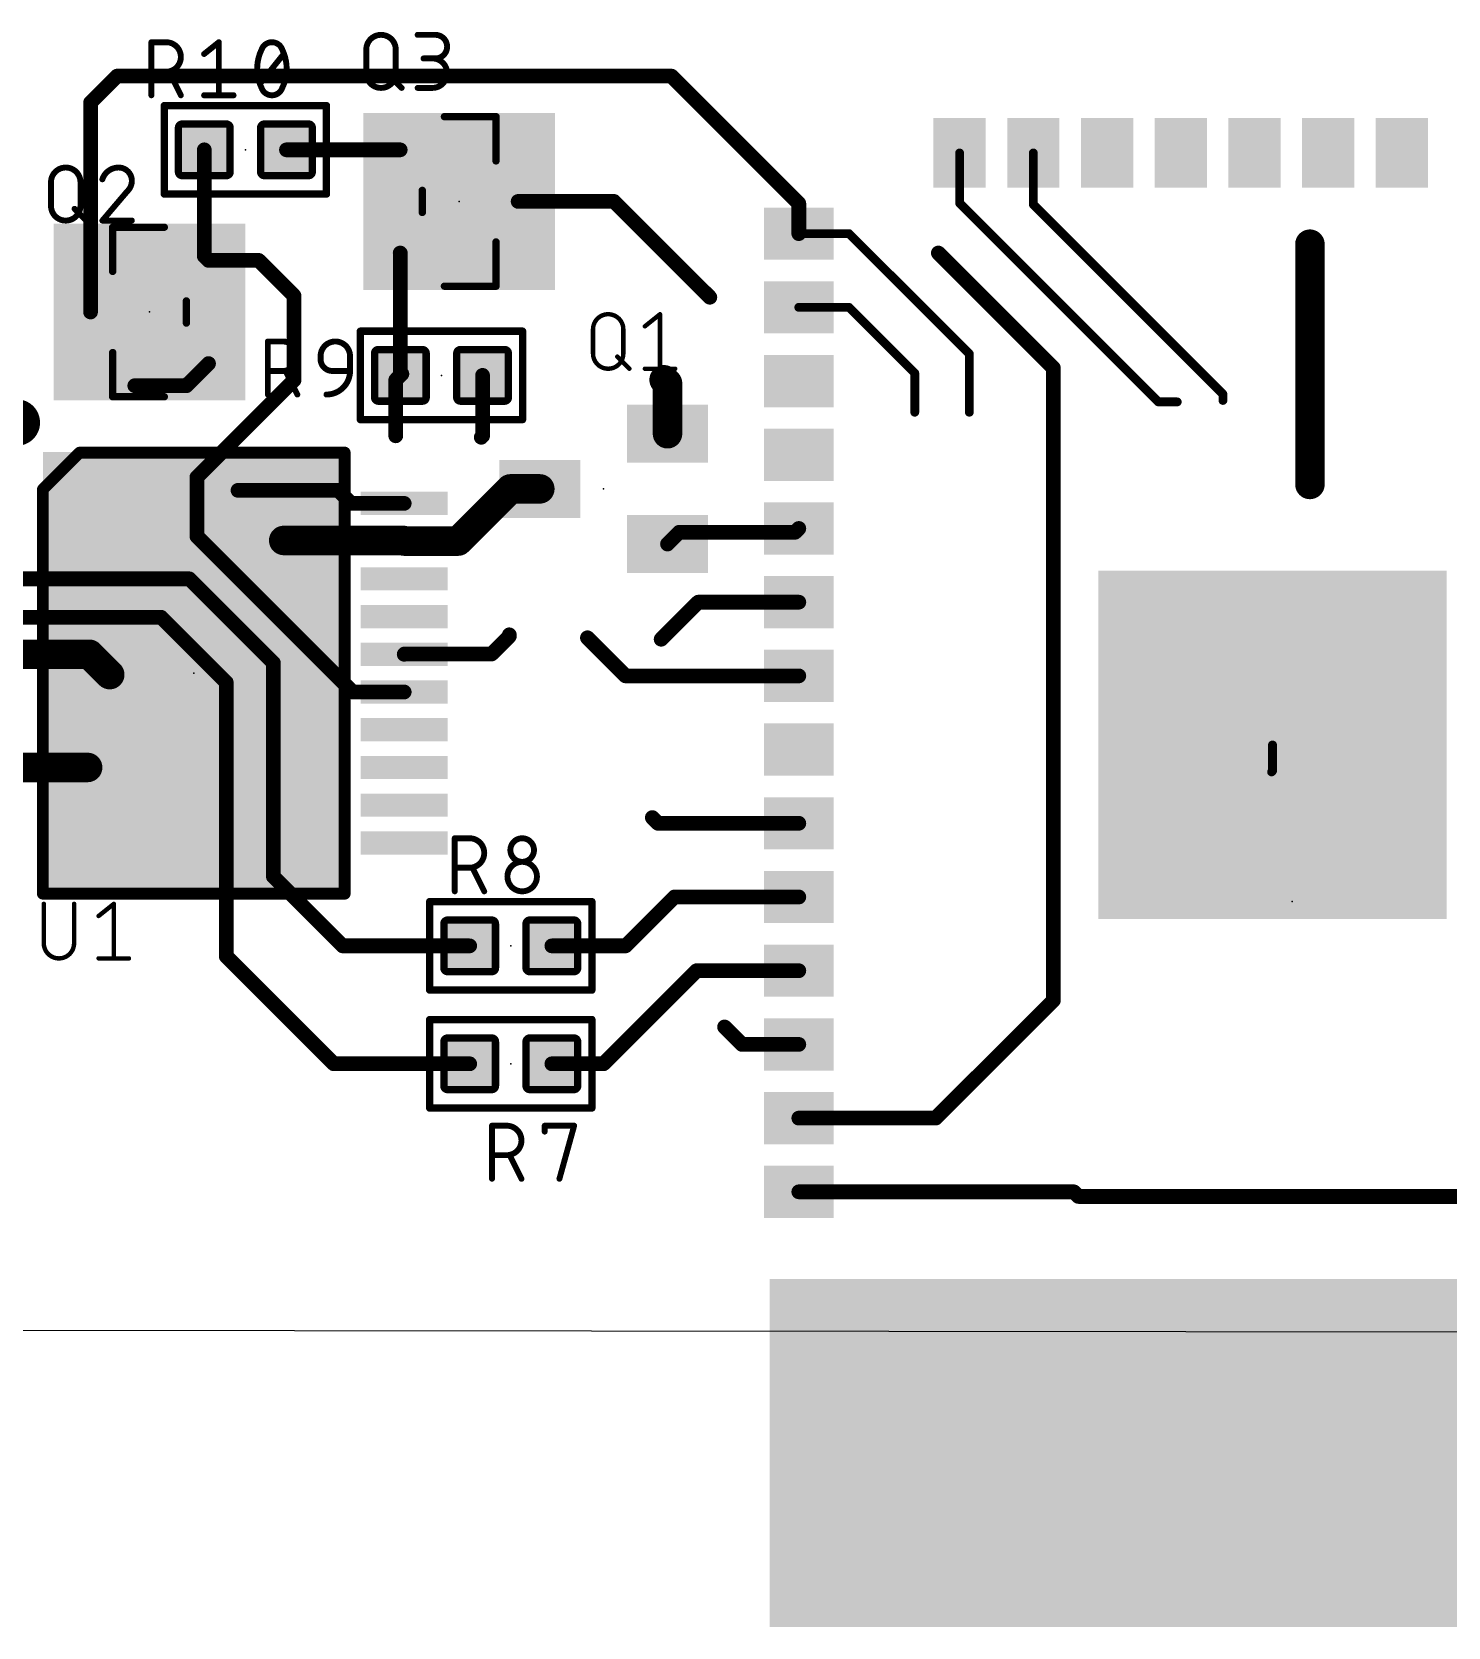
# Model space of a CAD drawing. Extents: x -12 to 108, y -5 to 75.
# Drawn here: x 14.74 to 39.13, y -5.13 to 22.35 of the extents above; entities that cross this region are included whole.
import ezdxf

# ---------------------------------------------------------------- set-up
doc = ezdxf.new("R2010")
doc.units = 0
doc.header["$MEASUREMENT"] = 0
doc.layers.get('0').update_dxf_attribs({"linetype": 'CONTINUOUS'})
for name, color, linetype in [('1', 12, 'CONTINUOUS'), ('20', 31, 'CONTINUOUS'), ('21', 41, 'CONTINUOUS'), ('23', 53, 'CONTINUOUS'), ('25', 253, 'CONTINUOUS'), ('39', 12, 'CONTINUOUS')]:
    doc.layers.add(name, color=color, linetype=linetype)

# ---------------------------------------------------------------- blocks, each defined once
blk = doc.blocks.new('RECT')
blk.add_solid([(-0.5, -0.5), (0.5, -0.5), (-0.5, 0.5), (0.5, 0.5)])
blk = doc.blocks.new('RECT162560X162560R25')
at = {"const_width": 0.127}
blk.add_lwpolyline([(0.4445, -0.381), (0.4445, 0.381, 0.4142), (0.381, 0.4445), (-0.381, 0.4445, 0.4142), (-0.4445, 0.381), (-0.4445, -0.381, 0.4142), (-0.381, -0.4445), (0.381, -0.4445, 0.4142)], format="xyb", close=True, dxfattribs=at)
blk.add_solid([(-0.4064, -0.4064), (0.4064, -0.4064), (-0.4064, 0.4064), (0.4064, 0.4064)])

msp = doc.modelspace()

# ---------------------------------------------------------------- linework, layer by layer
at = {"layer": '1'}
for points, const_width in [([(15.748, 21.1328), (16.2052, 21.59)], 0.254), ([(16.2052, 21.59), (25.7556, 21.59)], 0.254), ([(25.7556, 21.59), (27.949, 19.3966)], 0.254), ([(15.748, 17.526), (15.748, 21.1328)], 0.254), ([(17.7071, 20.32), (17.7071, 18.4879)], 0.254), ([(19.1229, 20.32), (21.082, 20.32)], 0.254), ([(30.719, 20.266), (30.719, 19.4007)], 0.1524), ([(31.989, 20.266), (31.989, 19.377)], 0.1524), ([(23.114, 19.431), (24.765, 19.431)], 0.254), ([(24.765, 19.431), (26.416, 17.78)], 0.254), ([(27.949, 19.3966), (27.949, 18.876)], 0.254), ([(34.1431, 15.9766), (30.719, 19.4007)], 0.1524), ([(35.2552, 16.1108), (31.989, 19.377)], 0.1524), ([(27.949, 18.876), (28.8143, 18.876)], 0.1524), ([(30.8864, 16.8039), (28.8143, 18.876)], 0.1524), ([(36.7538, 18.6944), (36.7538, 14.5542)], 0.508), ([(17.7071, 18.4879), (17.78, 18.415)], 0.254), ([(18.6436, 18.415), (17.78, 18.415)], 0.254), ([(19.2532, 17.8054), (18.6436, 18.415)], 0.254), ([(21.0853, 18.5387), (21.082, 18.542)], 0.254), ([(21.0853, 16.4338), (21.0853, 18.5387)], 0.254), ([(30.353, 18.542), (32.3342, 16.5608)], 0.254), ([(19.2532, 16.3522), (19.2532, 17.8054)], 0.254), ([(27.949, 17.606), (28.8143, 17.606)], 0.1524), ([(29.9466, 16.4737), (28.8143, 17.606)], 0.1524), ([(30.8864, 16.8039), (30.8864, 15.7988)], 0.1524), ([(17.78, 16.637), (17.399, 16.256)], 0.254), ([(21.0058, 16.3543), (21.0853, 16.4338)], 0.254), ([(21.1107, 16.4592), (21.0853, 16.4338)], 0.254), ([(22.5011, 15.3891), (22.5011, 16.4338)], 0.254), ([(25.6286, 16.3576), (25.6872, 16.299)], 0.508), ([(25.6872, 16.299), (25.6872, 15.428)], 0.508), ([(29.9466, 15.7988), (29.9466, 16.4737)], 0.1524), ([(32.3342, 16.5608), (32.3342, 5.6642)], 0.254), ([(17.399, 16.256), (16.51, 16.256)], 0.254), ([(17.5796, 14.6786), (19.2532, 16.3522)], 0.254), ([(21.0058, 15.3924), (21.0058, 16.3543)], 0.254), ([(34.4678, 15.9766), (34.1431, 15.9766)], 0.1524), ([(35.2552, 16.002), (35.2552, 16.1108)], 0.1524), ([(22.479, 15.367), (22.5011, 15.3891)], 0.254), ([(17.5796, 14.6786), (17.5796, 13.6619)], 0.254), ([(20.0152, 14.4526), (18.288, 14.4526)], 0.254), ([(20.2398, 14.228), (20.0152, 14.4526)], 0.254), ([(22.9792, 14.478), (22.0792, 13.578)], 0.508), ([(22.9792, 14.478), (23.4872, 14.478)], 0.508), ([(21.151, 14.228), (20.2398, 14.228)], 0.254), ([(17.5796, 13.6619), (20.2635, 10.978)], 0.254), ([(19.0754, 13.589), (21.14, 13.589)], 0.508), ([(21.14, 13.589), (21.151, 13.578)], 0.508), ([(21.151, 13.578), (22.0792, 13.578)], 0.508), ([(25.8904, 13.7312), (25.6872, 13.528)], 0.254), ([(27.8842, 13.7312), (25.8904, 13.7312)], 0.254), ([(27.949, 13.796), (27.8842, 13.7312)], 0.254), ([(13.901, 12.928), (17.4504, 12.928)], 0.254), ([(17.4504, 12.928), (18.8976, 11.4808)], 0.254), ([(26.2166, 12.526), (25.5778, 11.8872)], 0.254), ([(27.949, 12.526), (26.2166, 12.526)], 0.254), ([(13.9136, 12.2654), (16.9645, 12.2654)], 0.254), ([(16.9645, 12.2654), (18.0848, 11.1452)], 0.254), ([(13.901, 11.628), (15.7278, 11.628)], 0.508), ([(15.7278, 11.628), (16.0782, 11.2776)], 0.508), ([(22.6568, 11.6332), (22.9616, 11.938)], 0.254), ([(22.9616, 11.938), (22.9616, 11.9634)], 0.254), ([(24.9644, 11.256), (24.3078, 11.9126)], 0.254), ([(18.8976, 11.4808), (18.8976, 7.7978)], 0.254), ([(21.151, 11.628), (21.1562, 11.6332)], 0.254), ([(21.1562, 11.6332), (22.6568, 11.6332)], 0.254), ([(18.0848, 11.1452), (18.0848, 6.4262)], 0.254), ([(27.949, 11.256), (24.9644, 11.256)], 0.254), ([(20.2635, 10.978), (21.151, 10.978)], 0.254), ([(15.6978, 9.678), (13.901, 9.678)], 0.508), ([(36.109, 10.066), (36.109, 9.6168)], 0.1524), ([(15.7226, 9.7028), (15.6978, 9.678)], 0.254), ([(36.109, 9.6168), (36.0934, 9.6012)], 0.1524), ([(25.5232, 8.716), (25.4254, 8.8138)], 0.254), ([(27.949, 8.716), (25.5232, 8.716)], 0.254), ([(18.8976, 7.7978), (20.0914, 6.604)], 0.254), ([(25.8069, 7.446), (24.9649, 6.604)], 0.254), ([(25.8069, 7.446), (27.949, 7.446)], 0.254), ([(20.0914, 6.604), (22.2791, 6.604)], 0.254), ([(23.6949, 6.604), (24.9649, 6.604)], 0.254), ([(18.0848, 6.4262), (19.939, 4.572)], 0.254), ([(26.1879, 6.176), (24.5839, 4.572)], 0.254), ([(26.1879, 6.176), (27.949, 6.176)], 0.254), ([(32.3342, 5.6642), (30.306, 3.636)], 0.254), ([(26.971, 4.906), (26.67, 5.207)], 0.254), ([(27.949, 4.906), (26.971, 4.906)], 0.254), ([(19.939, 4.572), (22.2791, 4.572)], 0.254), ([(23.6949, 4.572), (24.5839, 4.572)], 0.254), ([(30.306, 3.636), (27.949, 3.636)], 0.254), ([(27.949, 2.366), (32.686, 2.366)], 0.254), ([(32.686, 2.366), (32.766, 2.286)], 0.254), ([(32.766, 2.286), (39.497, 2.286)], 0.254)]:
    msp.add_lwpolyline(points, dxfattribs=dict(at, const_width=const_width))
for points, const_width in [([(16.2052, 21.6535, 1), (16.2052, 21.5265)], 0.127), ([(16.2501, 21.5451, 1), (16.1603, 21.6349)], 0.127), ([(25.8005, 21.6349, 1), (25.7107, 21.5451)], 0.127), ([(25.7556, 21.5265, 1), (25.7556, 21.6535)], 0.127), ([(15.8115, 21.1328, 1), (15.6845, 21.1328)], 0.127), ([(15.7031, 21.1777, 1), (15.7929, 21.0879)], 0.127), ([(17.7706, 20.32, 1), (17.6436, 20.32)], 0.127), ([(19.1229, 20.3835, 1), (19.1229, 20.2565)], 0.127), ([(21.082, 20.2565, 1), (21.082, 20.3835)], 0.127), ([(30.7571, 20.266, 1), (30.6809, 20.266)], 0.0762), ([(32.0271, 20.266, 1), (31.9509, 20.266)], 0.0762), ([(23.114, 19.4945, 1), (23.114, 19.3675)], 0.127), ([(24.8099, 19.4759, 1), (24.7201, 19.3861)], 0.127), ([(24.765, 19.3675, 1), (24.765, 19.4945)], 0.127), ([(28.0125, 19.3966, 1), (27.8855, 19.3966)], 0.127), ([(27.9041, 19.3517, 1), (27.9939, 19.4415)], 0.127), ([(30.6809, 19.4007, 1), (30.7571, 19.4007)], 0.0762), ([(30.7459, 19.4277, 1), (30.6921, 19.3738)], 0.0762), ([(31.9509, 19.377, 1), (32.0271, 19.377)], 0.0762), ([(32.0159, 19.4039, 1), (31.9621, 19.3501)], 0.0762), ([(27.8855, 18.876, 1), (28.0125, 18.876)], 0.127), ([(27.949, 18.9141, 1), (27.949, 18.8379)], 0.0762), ([(28.8412, 18.9029, 1), (28.7873, 18.8491)], 0.0762), ([(28.8143, 18.8379, 1), (28.8143, 18.9141)], 0.0762), ([(36.8808, 18.6944, 1), (36.6268, 18.6944)], 0.254), ([(17.752, 18.5328, 1), (17.6622, 18.443)], 0.127), ([(17.6436, 18.4879, 1), (17.7706, 18.4879)], 0.127), ([(17.78, 18.4785, 1), (17.78, 18.3515)], 0.127), ([(17.7351, 18.3701, 1), (17.8249, 18.4599)], 0.127), ([(18.6885, 18.4599, 1), (18.5987, 18.3701)], 0.127), ([(18.6436, 18.3515, 1), (18.6436, 18.4785)], 0.127), ([(21.1269, 18.5869, 1), (21.0371, 18.4971)], 0.127), ([(21.1488, 18.5387, 1), (21.0218, 18.5387)], 0.127), ([(21.0404, 18.4938, 1), (21.1302, 18.5836)], 0.127), ([(30.3979, 18.5869, 1), (30.3081, 18.4971)], 0.127), ([(19.3167, 17.8054, 1), (19.1897, 17.8054)], 0.127), ([(19.2083, 17.7605, 1), (19.2981, 17.8503)], 0.127), ([(26.3711, 17.7351, 1), (26.4609, 17.8249)], 0.127), ([(27.949, 17.6441, 1), (27.949, 17.5679)], 0.0762), ([(28.8412, 17.6329, 1), (28.7873, 17.5791)], 0.0762), ([(28.8143, 17.5679, 1), (28.8143, 17.6441)], 0.0762), ([(15.6845, 17.526, 1), (15.8115, 17.526)], 0.127), ([(30.9245, 16.8039, 1), (30.8483, 16.8039)], 0.0762), ([(30.8595, 16.7769, 1), (30.9133, 16.8308)], 0.0762), ([(17.8249, 16.5921, 1), (17.7351, 16.6819)], 0.127), ([(21.0404, 16.4787, 1), (21.1302, 16.3889)], 0.127), ([(21.0218, 16.4338, 1), (21.1488, 16.4338)], 0.127), ([(21.1302, 16.3889, 1), (21.0404, 16.4787)], 0.127), ([(21.1556, 16.4143, 1), (21.0658, 16.5041)], 0.127), ([(22.5646, 16.4338, 1), (22.4376, 16.4338)], 0.127), ([(25.7184, 16.4474, 1), (25.5388, 16.2678)], 0.254), ([(25.8142, 16.299, 1), (25.5602, 16.299)], 0.254), ([(25.5974, 16.2092, 1), (25.777, 16.3888)], 0.254), ([(29.9847, 16.4737, 1), (29.9085, 16.4737)], 0.0762), ([(29.9197, 16.4467, 1), (29.9735, 16.5006)], 0.0762), ([(32.3977, 16.5608, 1), (32.2707, 16.5608)], 0.127), ([(32.2893, 16.5159, 1), (32.3791, 16.6057)], 0.127), ([(16.51, 16.3195, 1), (16.51, 16.1925)], 0.127), ([(17.3541, 16.3009, 1), (17.4439, 16.2111)], 0.127), ([(17.399, 16.1925, 1), (17.399, 16.3195)], 0.127), ([(19.1897, 16.3522, 1), (19.3167, 16.3522)], 0.127), ([(19.2981, 16.3072, 1), (19.2083, 16.3971)], 0.127), ([(21.0693, 16.3543, 1), (20.9423, 16.3543)], 0.127), ([(20.9609, 16.3992, 1), (21.0507, 16.3094)], 0.127), ([(34.1431, 16.0147, 1), (34.1431, 15.9385)], 0.0762), ([(34.1162, 15.9497, 1), (34.1701, 16.0035)], 0.0762), ([(34.4678, 15.9385, 1), (34.4678, 16.0147)], 0.0762), ([(35.2933, 16.1108, 1), (35.2171, 16.1108)], 0.0762), ([(35.2171, 16.002, 1), (35.2933, 16.002)], 0.0762), ([(35.2283, 16.0839, 1), (35.2821, 16.1377)], 0.0762), ([(29.9085, 15.7988, 1), (29.9847, 15.7988)], 0.0762), ([(30.8483, 15.7988, 1), (30.9245, 15.7988)], 0.0762), ([(20.9423, 15.3924, 1), (21.0693, 15.3924)], 0.127), ([(22.4341, 15.4119, 1), (22.5239, 15.3221)], 0.127), ([(22.4376, 15.3891, 1), (22.5646, 15.3891)], 0.127), ([(22.546, 15.3442, 1), (22.4562, 15.434)], 0.127), ([(25.5602, 15.428, 1), (25.8142, 15.428)], 0.254), ([(17.5347, 14.7235, 1), (17.6245, 14.6336)], 0.127), ([(17.6431, 14.6786, 1), (17.5161, 14.6786)], 0.127), ([(18.288, 14.5161, 1), (18.288, 14.3891)], 0.127), ([(20.0601, 14.4975, 1), (19.9703, 14.4077)], 0.127), ([(20.0152, 14.3891, 1), (20.0152, 14.5161)], 0.127), ([(22.9792, 14.605, 1), (22.9792, 14.351)], 0.254), ([(23.069, 14.3882, 1), (22.8894, 14.5678)], 0.254), ([(23.4872, 14.351, 1), (23.4872, 14.605)], 0.254), ([(36.6268, 14.5542, 1), (36.8808, 14.5542)], 0.254), ([(20.2398, 14.2915, 1), (20.2398, 14.1645)], 0.127), ([(20.1949, 14.1831, 1), (20.2847, 14.2729)], 0.127), ([(21.151, 14.1645, 1), (21.151, 14.2915)], 0.127), ([(17.6245, 13.7068, 1), (17.5347, 13.617)], 0.127), ([(19.0754, 13.716, 1), (19.0754, 13.462)], 0.254), ([(21.2298, 13.6788, 1), (21.0502, 13.4992)], 0.254), ([(21.151, 13.705, 1), (21.151, 13.451)], 0.254), ([(21.0612, 13.4882, 1), (21.2408, 13.6678)], 0.254), ([(21.14, 13.462, 1), (21.14, 13.716)], 0.254), ([(21.9894, 13.6678, 1), (22.169, 13.4882)], 0.254), ([(22.0792, 13.451, 1), (22.0792, 13.705)], 0.254), ([(25.8904, 13.7947, 1), (25.8904, 13.6677)], 0.127), ([(25.9353, 13.6863, 1), (25.8455, 13.7761)], 0.127), ([(27.8393, 13.7761, 1), (27.9291, 13.6863)], 0.127), ([(27.8842, 13.6677, 1), (27.8842, 13.7947)], 0.127), ([(27.9939, 13.7511, 1), (27.9041, 13.8409)], 0.127), ([(17.5161, 13.6619, 1), (17.6431, 13.6619)], 0.127), ([(25.6423, 13.5729, 1), (25.7321, 13.4831)], 0.127), ([(17.4953, 12.9729, 1), (17.4055, 12.8831)], 0.127), ([(17.4504, 12.8645, 1), (17.4504, 12.9915)], 0.127), ([(26.2166, 12.5895, 1), (26.2166, 12.4625)], 0.127), ([(26.2615, 12.4811, 1), (26.1717, 12.5709)], 0.127), ([(27.949, 12.4625, 1), (27.949, 12.5895)], 0.127), ([(17.0095, 12.3103, 1), (16.9196, 12.2205)], 0.127), ([(16.9645, 12.2019, 1), (16.9645, 12.3289)], 0.127), ([(15.8176, 11.7178, 1), (15.638, 11.5382)], 0.254), ([(15.7278, 11.501, 1), (15.7278, 11.755)], 0.254), ([(23.0251, 11.9634, 1), (22.8981, 11.9634)], 0.127), ([(22.8981, 11.938, 1), (23.0251, 11.938)], 0.127), ([(23.0065, 11.8931, 1), (22.9167, 11.9829)], 0.127), ([(24.3527, 11.9575, 1), (24.2629, 11.8677)], 0.127), ([(25.5329, 11.9321, 1), (25.6227, 11.8423)], 0.127), ([(18.9611, 11.4808, 1), (18.8341, 11.4808)], 0.127), ([(18.8527, 11.4359, 1), (18.9425, 11.5257)], 0.127), ([(21.1061, 11.6729, 1), (21.1959, 11.5831)], 0.127), ([(21.1562, 11.6967, 1), (21.1562, 11.5697)], 0.127), ([(21.2011, 11.5883, 1), (21.1113, 11.6781)], 0.127), ([(22.6119, 11.6781, 1), (22.7017, 11.5883)], 0.127), ([(22.6568, 11.5697, 1), (22.6568, 11.6967)], 0.127), ([(15.9884, 11.1878, 1), (16.168, 11.3674)], 0.254), ([(18.1483, 11.1452, 1), (18.0213, 11.1452)], 0.127), ([(24.9644, 11.3195, 1), (24.9644, 11.1925)], 0.127), ([(24.9195, 11.2111, 1), (25.0093, 11.3009)], 0.127), ([(27.949, 11.1925, 1), (27.949, 11.3195)], 0.127), ([(18.0399, 11.1002, 1), (18.1297, 11.1901)], 0.127), ([(20.2635, 11.0415, 1), (20.2635, 10.9145)], 0.127), ([(20.2186, 10.9331, 1), (20.3084, 11.0229)], 0.127), ([(21.151, 10.9145, 1), (21.151, 11.0415)], 0.127), ([(15.6978, 9.551, 1), (15.6978, 9.805)], 0.254), ([(36.1471, 10.066, 1), (36.0709, 10.066)], 0.0762), ([(15.6529, 9.7229, 1), (15.7427, 9.6331)], 0.127), ([(15.7675, 9.6579, 1), (15.6777, 9.7477)], 0.127), ([(36.0665, 9.6281, 1), (36.1203, 9.5743)], 0.0762), ([(36.0709, 9.6168, 1), (36.1471, 9.6168)], 0.0762), ([(36.1359, 9.5899, 1), (36.0821, 9.6437)], 0.0762), ([(25.4703, 8.8587, 1), (25.3805, 8.7689)], 0.127), ([(25.5232, 8.7795, 1), (25.5232, 8.6525)], 0.127), ([(25.4783, 8.6711, 1), (25.5681, 8.7609)], 0.127), ([(27.949, 8.6525, 1), (27.949, 8.7795)], 0.127), ([(18.9425, 7.8427, 1), (18.8527, 7.7529)], 0.127), ([(18.8341, 7.7978, 1), (18.9611, 7.7978)], 0.127), ([(25.8069, 7.5095, 1), (25.8069, 7.3825)], 0.127), ([(25.8518, 7.4011, 1), (25.762, 7.4909)], 0.127), ([(27.949, 7.3825, 1), (27.949, 7.5095)], 0.127), ([(20.0914, 6.6675, 1), (20.0914, 6.5405)], 0.127), ([(20.0465, 6.5591, 1), (20.1363, 6.6489)], 0.127), ([(22.2791, 6.5405, 1), (22.2791, 6.6675)], 0.127), ([(23.6949, 6.6675, 1), (23.6949, 6.5405)], 0.127), ([(24.92, 6.6489, 1), (25.0098, 6.5591)], 0.127), ([(24.9649, 6.5405, 1), (24.9649, 6.6675)], 0.127), ([(18.1297, 6.4711, 1), (18.0399, 6.3813)], 0.127), ([(18.0213, 6.4262, 1), (18.1483, 6.4262)], 0.127), ([(26.1879, 6.2395, 1), (26.1879, 6.1125)], 0.127), ([(26.2328, 6.1311, 1), (26.143, 6.2209)], 0.127), ([(27.949, 6.1125, 1), (27.949, 6.2395)], 0.127), ([(32.3791, 5.6193, 1), (32.2893, 5.7091)], 0.127), ([(32.2707, 5.6642, 1), (32.3977, 5.6642)], 0.127), ([(26.7149, 5.2519, 1), (26.6251, 5.1621)], 0.127), ([(26.971, 4.9695, 1), (26.971, 4.8425)], 0.127), ([(26.9261, 4.8611, 1), (27.0159, 4.9509)], 0.127), ([(27.949, 4.8425, 1), (27.949, 4.9695)], 0.127), ([(19.939, 4.6355, 1), (19.939, 4.5085)], 0.127), ([(19.8941, 4.5271, 1), (19.9839, 4.6169)], 0.127), ([(22.2791, 4.5085, 1), (22.2791, 4.6355)], 0.127), ([(23.6949, 4.6355, 1), (23.6949, 4.5085)], 0.127), ([(24.539, 4.6169, 1), (24.6288, 4.5271)], 0.127), ([(24.5839, 4.5085, 1), (24.5839, 4.6355)], 0.127), ([(27.949, 3.6995, 1), (27.949, 3.5725)], 0.127), ([(30.2611, 3.6809, 1), (30.3509, 3.5911)], 0.127), ([(30.306, 3.5725, 1), (30.306, 3.6995)], 0.127), ([(27.949, 2.4295, 1), (27.949, 2.3025)], 0.127), ([(32.7309, 2.4109, 1), (32.6411, 2.3211)], 0.127), ([(32.686, 2.3025, 1), (32.686, 2.4295)], 0.127), ([(32.766, 2.3495, 1), (32.766, 2.2225)], 0.127), ([(32.7211, 2.2411, 1), (32.8109, 2.3309)], 0.127)]:
    msp.add_lwpolyline(points, format="xyb", dxfattribs=dict(at, const_width=const_width))
at = {"layer": '20'}
msp.add_line((0, 0), (103.5104, -0.127), dxfattribs=at)
at = {"layer": '21'}
for points, const_width in [([(17.018, 21.082), (19.812, 21.082)], 0.127), ([(17.018, 19.558), (17.018, 21.082)], 0.127), ([(19.812, 21.082), (19.812, 19.558)], 0.127), ([(22.733, 20.8915), (21.844, 20.8915)], 0.127), ([(22.733, 20.1295), (22.733, 20.8915)], 0.127), ([(19.812, 19.558), (17.018, 19.558)], 0.127), ([(21.463, 19.6215), (21.463, 19.2405)], 0.127), ([(17.018, 18.9865), (16.129, 18.9865)], 0.127), ([(16.129, 18.9865), (16.129, 18.2245)], 0.127), ([(22.733, 17.9705), (22.733, 18.7325)], 0.127), ([(21.844, 17.9705), (22.733, 17.9705)], 0.127), ([(17.399, 17.3355), (17.399, 17.7165)], 0.127), ([(20.3962, 17.1958), (23.1902, 17.1958)], 0.127), ([(20.3962, 15.6718), (20.3962, 17.1958)], 0.127), ([(23.1902, 17.1958), (23.1902, 15.6718)], 0.127), ([(16.129, 16.8275), (16.129, 16.0655)], 0.127), ([(16.129, 16.0655), (17.018, 16.0655)], 0.127), ([(23.1902, 15.6718), (20.3962, 15.6718)], 0.127), ([(15.561, 15.103), (14.926, 14.468)], 0.2032), ([(20.101, 15.103), (15.561, 15.103)], 0.2032), ([(20.126, 7.503), (20.126, 15.103)], 0.2032), ([(20.101, 15.128), (20.101, 15.103)], 0.127), ([(14.926, 14.468), (14.926, 7.503)], 0.2032), ([(14.926, 7.503), (20.126, 7.503)], 0.2032), ([(21.59, 5.842), (21.59, 7.366)], 0.127), ([(21.59, 7.366), (24.384, 7.366)], 0.127), ([(24.384, 7.366), (24.384, 5.842)], 0.127), ([(24.384, 5.842), (21.59, 5.842)], 0.127), ([(21.59, 5.334), (24.384, 5.334)], 0.127), ([(21.59, 3.81), (21.59, 5.334)], 0.127), ([(24.384, 5.334), (24.384, 3.81)], 0.127), ([(24.384, 3.81), (21.59, 3.81)], 0.127)]:
    msp.add_lwpolyline(points, dxfattribs=dict(at, const_width=const_width))
for points, const_width in [([(17.018, 21.1137, 1), (17.018, 21.0503)], 0.0635), ([(17.0497, 21.082, 1), (16.9863, 21.082)], 0.0635), ([(19.8438, 21.082, 1), (19.7803, 21.082)], 0.0635), ([(19.812, 21.0503, 1), (19.812, 21.1137)], 0.0635), ([(21.844, 20.9232, 1), (21.844, 20.8598)], 0.0635), ([(22.7647, 20.8915, 1), (22.7013, 20.8915)], 0.0635), ([(22.733, 20.8598, 1), (22.733, 20.9232)], 0.0635), ([(22.7013, 20.1295, 1), (22.7647, 20.1295)], 0.0635), ([(17.018, 19.5897, 1), (17.018, 19.5263)], 0.0635), ([(16.9863, 19.558, 1), (17.0497, 19.558)], 0.0635), ([(19.7803, 19.558, 1), (19.8438, 19.558)], 0.0635), ([(19.812, 19.5263, 1), (19.812, 19.5897)], 0.0635), ([(21.4947, 19.6215, 1), (21.4313, 19.6215)], 0.0635), ([(21.4313, 19.2405, 1), (21.4947, 19.2405)], 0.0635), ([(16.1608, 18.9865, 1), (16.0973, 18.9865)], 0.0635), ([(16.129, 19.0182, 1), (16.129, 18.9548)], 0.0635), ([(17.018, 18.9548, 1), (17.018, 19.0182)], 0.0635), ([(22.7647, 18.7325, 1), (22.7013, 18.7325)], 0.0635), ([(16.0973, 18.2245, 1), (16.1608, 18.2245)], 0.0635), ([(21.844, 18.0023, 1), (21.844, 17.9388)], 0.0635), ([(22.7013, 17.9705, 1), (22.7647, 17.9705)], 0.0635), ([(22.733, 17.9388, 1), (22.733, 18.0023)], 0.0635), ([(17.4307, 17.7165, 1), (17.3673, 17.7165)], 0.0635), ([(17.3673, 17.3355, 1), (17.4307, 17.3355)], 0.0635), ([(20.3962, 17.2276, 1), (20.3962, 17.1641)], 0.0635), ([(20.4279, 17.1958, 1), (20.3645, 17.1958)], 0.0635), ([(23.2219, 17.1958, 1), (23.1585, 17.1958)], 0.0635), ([(23.1902, 17.1641, 1), (23.1902, 17.2276)], 0.0635), ([(16.1608, 16.8275, 1), (16.0973, 16.8275)], 0.0635), ([(14.478, 15.421, 1), (14.478, 15.821, 1), (14.478, 15.421)], 0.4), ([(16.129, 16.0972, 1), (16.129, 16.0338)], 0.0635), ([(16.0973, 16.0655, 1), (16.1608, 16.0655)], 0.0635), ([(17.018, 16.0338, 1), (17.018, 16.0972)], 0.0635), ([(20.3962, 15.7036, 1), (20.3962, 15.6401)], 0.0635), ([(20.3645, 15.6718, 1), (20.4279, 15.6718)], 0.0635), ([(23.1585, 15.6718, 1), (23.2219, 15.6718)], 0.0635), ([(23.1902, 15.6401, 1), (23.1902, 15.7036)], 0.0635), ([(15.561, 15.1538, 1), (15.561, 15.0522)], 0.1016), ([(15.5969, 15.0671, 1), (15.5251, 15.1389)], 0.1016), ([(20.1768, 15.103, 1), (20.0752, 15.103)], 0.1016), ([(20.1328, 15.128, 1), (20.0693, 15.128)], 0.0635), ([(20.0693, 15.103, 1), (20.1328, 15.103)], 0.0635), ([(20.101, 15.0522, 1), (20.101, 15.1538)], 0.1016), ([(14.9768, 14.468, 1), (14.8752, 14.468)], 0.1016), ([(14.8901, 14.5039, 1), (14.9619, 14.4321)], 0.1016), ([(14.926, 7.5538, 1), (14.926, 7.4522)], 0.1016), ([(14.8752, 7.503, 1), (14.9768, 7.503)], 0.1016), ([(20.0752, 7.503, 1), (20.1768, 7.503)], 0.1016), ([(20.126, 7.4522, 1), (20.126, 7.5538)], 0.1016), ([(21.59, 7.3978, 1), (21.59, 7.3343)], 0.0635), ([(21.6217, 7.366, 1), (21.5583, 7.366)], 0.0635), ([(24.4157, 7.366, 1), (24.3523, 7.366)], 0.0635), ([(24.384, 7.3343, 1), (24.384, 7.3978)], 0.0635), ([(21.59, 5.8738, 1), (21.59, 5.8103)], 0.0635), ([(21.5583, 5.842, 1), (21.6217, 5.842)], 0.0635), ([(24.3523, 5.842, 1), (24.4157, 5.842)], 0.0635), ([(24.384, 5.8103, 1), (24.384, 5.8738)], 0.0635), ([(21.59, 5.3658, 1), (21.59, 5.3023)], 0.0635), ([(21.6217, 5.334, 1), (21.5583, 5.334)], 0.0635), ([(24.4157, 5.334, 1), (24.3523, 5.334)], 0.0635), ([(24.384, 5.3023, 1), (24.384, 5.3658)], 0.0635), ([(21.59, 3.8418, 1), (21.59, 3.7782)], 0.0635), ([(24.384, 3.7782, 1), (24.384, 3.8418)], 0.0635), ([(21.5583, 3.81, 1), (21.6217, 3.81)], 0.0635), ([(24.3523, 3.81, 1), (24.4157, 3.81)], 0.0635)]:
    msp.add_lwpolyline(points, format="xyb", dxfattribs=dict(at, const_width=const_width))
at = {"layer": '23'}
for p in [(18.415, 20.32), (22.098, 19.431), (16.764, 17.526), (21.7932, 16.4338), (24.5872, 14.478), (17.526, 11.303), (36.449, 7.366), (22.987, 6.604), (22.987, 4.572)]:
    msp.add_point(p, dxfattribs=at)
at = {"layer": '25'}
for points, const_width in [([(21.0058, 22.0472, 1), (20.4978, 22.0472)], 0.1016), ([(21.3826, 22.3266, 1), (21.3826, 22.2758)], 0.0508), ([(21.6874, 21.8948, 1), (21.6874, 22.3012)], 0.1016), ([(21.6874, 22.3266, 1), (21.6874, 22.2758)], 0.0508), ([(21.6874, 22.2758, 1), (21.6874, 22.3266)], 0.0508), ([(16.8214, 22.1742, 1), (16.7706, 22.1742)], 0.0508), ([(16.796, 22.1996, 1), (16.796, 22.1488)], 0.0508), ([(17.05, 21.6662, 1), (17.05, 22.1742)], 0.1016), ([(17.05, 22.1996, 1), (17.05, 22.1488)], 0.0508), ([(17.05, 22.1488, 1), (17.05, 22.1996)], 0.0508), ([(17.6879, 21.9908, 1), (17.7197, 21.9512)], 0.0508), ([(17.9832, 22.1742, 1), (17.9324, 22.1742)], 0.0508), ([(17.9737, 22.1544, 1), (17.9419, 22.194)], 0.0508), ([(18.6944, 22.0472, 0.1139), (18.6182, 21.717)], 0.1016), ([(18.8722, 22.1742, 0.3205), (18.6944, 22.0472)], 0.1016), ([(18.6704, 22.0554, 1), (18.7184, 22.039)], 0.0508), ([(18.7172, 22.0361, 1), (18.6716, 22.0583)], 0.0508), ([(19.05, 22.0472, 0.3205), (18.8722, 22.1742)], 0.1016), ([(18.8722, 22.1996, 1), (18.8722, 22.1488)], 0.0508), ([(18.8722, 22.1488, 1), (18.8722, 22.1996)], 0.0508), ([(19.1262, 21.717, 0.1139), (19.05, 22.0472)], 0.1016), ([(19.0728, 22.0583, 1), (19.0272, 22.0361)], 0.0508), ([(19.026, 22.039, 1), (19.074, 22.0554)], 0.0508), ([(19.0952, 21.9551, 1), (19.0556, 21.9869)], 0.0508), ([(20.5232, 22.0472, 1), (20.4724, 22.0472)], 0.0508), ([(20.4724, 22.0472, 1), (20.5232, 22.0472)], 0.0508), ([(21.0312, 22.0472, 1), (20.9804, 22.0472)], 0.0508), ([(20.9804, 22.0472, 1), (21.0312, 22.0472)], 0.0508), ([(16.796, 21.6916, 1), (16.796, 21.6408)], 0.0508), ([(17.05, 21.6916, 1), (17.05, 21.6408)], 0.0508), ([(17.05, 21.6408, 1), (17.05, 21.6916)], 0.0508), ([(17.1235, 21.6776, 1), (17.0781, 21.6548)], 0.0508), ([(18.6182, 21.717, 0.1139), (18.6944, 21.3868)], 0.1016), ([(18.6436, 21.717, 1), (18.5928, 21.717)], 0.0508), ([(18.5928, 21.717, 1), (18.6436, 21.717)], 0.0508), ([(19.05, 21.3868, 0.1139), (19.1262, 21.717)], 0.1016), ([(19.1516, 21.717, 1), (19.1008, 21.717)], 0.0508), ([(19.1008, 21.717, 1), (19.1516, 21.717)], 0.0508), ([(21.4842, 21.9202, 1), (21.4842, 21.8694)], 0.0508), ([(21.6366, 21.3868, 1), (21.6366, 21.8948)], 0.1016), ([(21.6366, 21.9202, 1), (21.6366, 21.8694)], 0.0508), ([(21.6874, 21.9202, 1), (21.6874, 21.8694)], 0.0508), ([(21.6874, 21.8694, 1), (21.6874, 21.9202)], 0.0508), ([(18.6492, 21.4789, 1), (18.6888, 21.4471)], 0.0508), ([(20.4978, 21.6408, 1), (21.0058, 21.6408)], 0.1016), ([(20.5232, 21.6408, 1), (20.4724, 21.6408)], 0.0508), ([(20.4724, 21.6408, 1), (20.5232, 21.6408)], 0.0508), ([(20.9222, 21.608, 1), (20.8862, 21.572)], 0.0508), ([(21.0312, 21.6408, 1), (20.9804, 21.6408)], 0.0508), ([(20.9804, 21.6408, 1), (21.0312, 21.6408)], 0.0508), ([(16.7706, 21.2598, 1), (16.8214, 21.2598)], 0.0508), ([(17.2813, 21.2484, 1), (17.3267, 21.2712)], 0.0508), ([(17.7038, 21.2852, 1), (17.7038, 21.2344)], 0.0508), ([(17.9324, 21.2598, 1), (17.9832, 21.2598)], 0.0508), ([(18.2118, 21.2344, 1), (18.2118, 21.2852)], 0.0508), ([(18.6944, 21.3868, 0.3205), (18.8722, 21.2598)], 0.1016), ([(18.7184, 21.395, 1), (18.6704, 21.3786)], 0.0508), ([(18.6716, 21.3757, 1), (18.7172, 21.3979)], 0.0508), ([(18.8722, 21.2598, 0.3205), (19.05, 21.3868)], 0.1016), ([(18.8722, 21.2852, 1), (18.8722, 21.2344)], 0.0508), ([(18.8722, 21.2344, 1), (18.8722, 21.2852)], 0.0508), ([(19.0272, 21.3979, 1), (19.0728, 21.3757)], 0.0508), ([(19.074, 21.3786, 1), (19.026, 21.395)], 0.0508), ([(21.0894, 21.3688, 1), (21.1254, 21.4048)], 0.0508), ([(21.3826, 21.4122, 1), (21.3826, 21.3614)], 0.0508), ([(21.6366, 21.4122, 1), (21.6366, 21.3614)], 0.0508), ([(21.6366, 21.3614, 1), (21.6366, 21.4122)], 0.0508), ([(15.5744, 19.7612, 1), (15.0664, 19.7612)], 0.1016), ([(16.2306, 20.0152, 0.3252), (15.9512, 19.812)], 0.1016), ([(16.4592, 19.7866, 0.4142), (16.2306, 20.0152)], 0.1016), ([(16.2306, 20.0406, 1), (16.2306, 19.9898)], 0.0508), ([(16.2306, 19.9898, 1), (16.2306, 20.0406)], 0.0508), ([(15.0918, 19.7612, 1), (15.041, 19.7612)], 0.0508), ([(15.5998, 19.7612, 1), (15.549, 19.7612)], 0.0508), ([(15.927, 19.8198, 1), (15.9754, 19.8042)], 0.0508), ([(16.383, 19.6088, 0.2053), (16.4592, 19.7866)], 0.1016), ([(16.4846, 19.7866, 1), (16.4338, 19.7866)], 0.0508), ([(16.4338, 19.7866, 1), (16.4846, 19.7866)], 0.0508), ([(15.041, 19.7612, 1), (15.0918, 19.7612)], 0.0508), ([(15.549, 19.7612, 1), (15.5998, 19.7612)], 0.0508), ([(16.3655, 19.6272, 1), (16.4005, 19.5904)], 0.0508), ([(16.4024, 19.5923, 1), (16.3636, 19.6253)], 0.0508), ([(15.0664, 19.3548, 1), (15.5744, 19.3548)], 0.1016), ([(15.0918, 19.3548, 1), (15.041, 19.3548)], 0.0508), ([(15.041, 19.3548, 1), (15.0918, 19.3548)], 0.0508), ([(15.4907, 19.322, 1), (15.4548, 19.286)], 0.0508), ([(15.5998, 19.3548, 1), (15.549, 19.3548)], 0.0508), ([(15.549, 19.3548, 1), (15.5998, 19.3548)], 0.0508), ([(15.658, 19.0828, 1), (15.6939, 19.1188)], 0.0508), ([(15.9318, 19.1173, 1), (15.9706, 19.0843)], 0.0508), ([(15.9512, 19.1262, 1), (15.9512, 19.0754)], 0.0508), ([(16.4592, 19.0754, 1), (16.4592, 19.1262)], 0.0508), ([(24.9259, 17.2268, 1), (24.4038, 17.2268)], 0.0762), ([(25.5771, 17.4879, 1), (25.539, 17.4879)], 0.0381), ([(25.5699, 17.473, 1), (25.5461, 17.5028)], 0.0381), ([(18.828, 17.018, 1), (18.7772, 17.018)], 0.0508), ([(18.8026, 17.0434, 1), (18.8026, 16.9926)], 0.0508), ([(19.0566, 16.51, 1), (19.0566, 17.018)], 0.1016), ([(19.0566, 17.0434, 1), (19.0566, 16.9926)], 0.0508), ([(19.0566, 16.9926, 1), (19.0566, 17.0434)], 0.0508), ([(20.2184, 16.764, 1), (19.7104, 16.764)], 0.1016), ([(24.4229, 17.2268, 1), (24.3848, 17.2268)], 0.0381), ([(24.3848, 17.2268, 1), (24.4229, 17.2268)], 0.0381), ([(24.945, 17.2268, 1), (24.9069, 17.2268)], 0.0381), ([(24.9069, 17.2268, 1), (24.945, 17.2268)], 0.0381), ([(25.2851, 17.2939, 1), (25.3089, 17.2642)], 0.0381), ([(19.7358, 16.764, 1), (19.685, 16.764)], 0.0508), ([(19.685, 16.764, 1), (19.7358, 16.764)], 0.0508), ([(20.2438, 16.764, 1), (20.193, 16.764)], 0.0508), ([(20.193, 16.764, 1), (20.2438, 16.764)], 0.0508), ([(24.4038, 16.8092, 1), (24.9259, 16.8092)], 0.0762), ([(24.4229, 16.8092, 1), (24.3848, 16.8092)], 0.0381), ([(24.3848, 16.8092, 1), (24.4229, 16.8092)], 0.0381), ([(24.835, 16.7704, 1), (24.808, 16.7435)], 0.0381), ([(24.945, 16.8092, 1), (24.9069, 16.8092)], 0.0381), ([(24.9069, 16.8092, 1), (24.945, 16.8092)], 0.0381), ([(18.8026, 16.5354, 1), (18.8026, 16.4846)], 0.0508), ([(19.0566, 16.5354, 1), (19.0566, 16.4846)], 0.0508), ([(19.0566, 16.4846, 1), (19.0566, 16.5354)], 0.0508), ([(19.1301, 16.5214, 1), (19.0847, 16.4986)], 0.0508), ([(19.7104, 16.7132, 0.4142), (19.9136, 16.51)], 0.1016), ([(19.7358, 16.7132, 1), (19.685, 16.7132)], 0.0508), ([(19.685, 16.7132, 1), (19.7358, 16.7132)], 0.0508), ([(19.812, 16.1036, 0.4142), (20.2184, 16.51)], 0.1016), ([(19.9136, 16.5354, 1), (19.9136, 16.4846)], 0.0508), ([(19.9136, 16.4846, 1), (19.9136, 16.5354)], 0.0508), ([(20.2438, 16.51, 1), (20.193, 16.51)], 0.0508), ([(20.193, 16.51, 1), (20.2438, 16.51)], 0.0508), ([(20.2184, 16.4846, 1), (20.2184, 16.5354)], 0.0508), ([(25.0169, 16.5346, 1), (25.0438, 16.5616)], 0.0381), ([(25.297, 16.5672, 1), (25.297, 16.5291)], 0.0381), ([(25.539, 16.5481, 1), (25.5771, 16.5481)], 0.0381), ([(25.8191, 16.5291, 1), (25.8191, 16.5672)], 0.0381), ([(18.7772, 16.1036, 1), (18.828, 16.1036)], 0.0508), ([(19.2879, 16.0922, 1), (19.3333, 16.115)], 0.0508), ([(19.812, 16.129, 1), (19.812, 16.0782)], 0.0508), ([(22.0472, 8.4582, 1), (21.9964, 8.4582)], 0.0508), ([(22.0218, 8.4836, 1), (22.0218, 8.4328)], 0.0508), ([(22.2758, 7.9502, 1), (22.2758, 8.4582)], 0.1016), ([(22.2758, 8.4836, 1), (22.2758, 8.4328)], 0.0508), ([(22.2758, 8.4328, 1), (22.2758, 8.4836)], 0.0508), ([(23.3868, 8.255, 1), (22.9804, 8.255)], 0.1016), ([(22.9804, 8.255, 1), (23.3868, 8.255)], 0.1016), ([(23.0058, 8.255, 1), (22.955, 8.255)], 0.0508), ([(22.955, 8.255, 1), (23.0058, 8.255)], 0.0508), ([(23.4122, 8.255, 1), (23.3614, 8.255)], 0.0508), ([(23.3614, 8.255, 1), (23.4122, 8.255)], 0.0508), ([(22.0218, 7.9756, 1), (22.0218, 7.9248)], 0.0508), ([(22.2758, 7.9756, 1), (22.2758, 7.9248)], 0.0508), ([(22.2758, 7.9248, 1), (22.2758, 7.9756)], 0.0508), ([(22.3493, 7.9616, 1), (22.3039, 7.9388)], 0.0508), ([(23.4376, 7.7978, 1), (22.9296, 7.7978)], 0.1016), ([(22.9296, 7.7978, 1), (23.4376, 7.7978)], 0.1016), ([(22.955, 7.7978, 1), (22.9042, 7.7978)], 0.0508), ([(22.9042, 7.7978, 1), (22.955, 7.7978)], 0.0508), ([(23.463, 7.7978, 1), (23.4122, 7.7978)], 0.0508), ([(23.4122, 7.7978, 1), (23.463, 7.7978)], 0.0508), ([(21.9964, 7.5438, 1), (22.0472, 7.5438)], 0.0508), ([(22.5071, 7.5324, 1), (22.5525, 7.5552)], 0.0508), ([(14.9611, 7.3279, 1), (14.923, 7.3279)], 0.0381), ([(15.4833, 7.3279, 1), (15.4452, 7.3279)], 0.0381), ([(15.8751, 7.1339, 1), (15.8989, 7.1042)], 0.0381), ([(16.1671, 7.3279, 1), (16.129, 7.3279)], 0.0381), ([(16.1599, 7.313, 1), (16.1361, 7.3428)], 0.0381), ([(14.9611, 6.6492, 1), (14.923, 6.6492)], 0.0381), ([(14.923, 6.6492, 1), (14.9611, 6.6492)], 0.0381), ([(14.9421, 6.6492, 1), (15.4642, 6.6492)], 0.0762), ([(15.4833, 6.6492, 1), (15.4452, 6.6492)], 0.0381), ([(15.4452, 6.6492, 1), (15.4833, 6.6492)], 0.0381), ([(15.887, 6.4072, 1), (15.887, 6.3691)], 0.0381), ([(16.129, 6.3881, 1), (16.1671, 6.3881)], 0.0381), ([(16.4091, 6.3691, 1), (16.4091, 6.4072)], 0.0381), ([(22.6888, 3.5052, 1), (22.638, 3.5052)], 0.0508), ([(22.6634, 3.5306, 1), (22.6634, 3.4798)], 0.0508), ([(22.9174, 2.9972, 1), (22.9174, 3.5052)], 0.1016), ([(22.9174, 3.5306, 1), (22.9174, 3.4798)], 0.0508), ([(22.9174, 3.4798, 1), (22.9174, 3.5306)], 0.0508), ([(23.5966, 3.5052, 1), (23.5458, 3.5052)], 0.0508), ([(23.5712, 3.5306, 1), (23.5712, 3.4798)], 0.0508), ([(23.5458, 3.4036, 1), (23.5966, 3.4036)], 0.0508), ([(24.1037, 3.4984, 1), (24.0547, 3.512)], 0.0508), ([(24.0792, 3.4798, 1), (24.0792, 3.5306)], 0.0508), ([(22.6634, 3.0226, 1), (22.6634, 2.9718)], 0.0508), ([(22.9174, 3.0226, 1), (22.9174, 2.9718)], 0.0508), ([(22.9174, 2.9718, 1), (22.9174, 3.0226)], 0.0508), ([(22.9909, 3.0086, 1), (22.9455, 2.9858)], 0.0508), ([(22.638, 2.5908, 1), (22.6888, 2.5908)], 0.0508), ([(23.1487, 2.5794, 1), (23.1941, 2.6022)], 0.0508), ([(23.8007, 2.5976, 1), (23.8497, 2.584)], 0.0508)]:
    msp.add_lwpolyline(points, format="xyb", dxfattribs=dict(at, const_width=const_width))
for points, const_width in [([(21.3826, 22.3012), (21.6874, 22.3012)], 0.1016), ([(16.796, 21.2598), (16.796, 22.1742)], 0.1016), ([(16.796, 22.1742), (17.05, 22.1742)], 0.1016), ([(17.7038, 21.971), (17.9578, 22.1742)], 0.1016), ([(17.9578, 22.1742), (17.9578, 21.2598)], 0.1016), ([(18.669, 21.463), (19.0754, 21.971)], 0.1016), ([(20.4978, 21.6408), (20.4978, 22.0472)], 0.1016), ([(21.0058, 22.0472), (21.0058, 21.6408)], 0.1016), ([(17.05, 21.6662), (16.796, 21.6662)], 0.1016), ([(17.304, 21.2598), (17.1008, 21.6662)], 0.1016), ([(21.6874, 21.8948), (21.4842, 21.8948)], 0.1016), ([(20.9042, 21.59), (21.1074, 21.3868)], 0.1016), ([(17.7038, 21.2598), (18.2118, 21.2598)], 0.1016), ([(21.3826, 21.3868), (21.6366, 21.3868)], 0.1016), ([(15.0664, 19.3548), (15.0664, 19.7612)], 0.1016), ([(15.5744, 19.7612), (15.5744, 19.3548)], 0.1016), ([(16.383, 19.6088), (15.9512, 19.1008)], 0.1016), ([(15.4728, 19.304), (15.676, 19.1008)], 0.1016), ([(15.9512, 19.1008), (16.4592, 19.1008)], 0.1016), ([(25.297, 17.2791), (25.558, 17.4879)], 0.0762), ([(25.558, 17.4879), (25.558, 16.5481)], 0.0762), ([(18.8026, 16.1036), (18.8026, 17.018)], 0.1016), ([(18.8026, 17.018), (19.0566, 17.018)], 0.1016), ([(24.4038, 16.8092), (24.4038, 17.2268)], 0.0762), ([(24.9259, 17.2268), (24.9259, 16.8092)], 0.0762), ([(19.7104, 16.7132), (19.7104, 16.764)], 0.1016), ([(20.2184, 16.764), (20.2184, 16.51)], 0.1016), ([(24.8215, 16.7569), (25.0303, 16.5481)], 0.0762), ([(19.0566, 16.51), (18.8026, 16.51)], 0.1016), ([(19.3106, 16.1036), (19.1074, 16.51)], 0.1016), ([(20.2184, 16.51), (19.9136, 16.51)], 0.1016), ([(25.297, 16.5481), (25.8191, 16.5481)], 0.0762), ([(22.0218, 7.5438), (22.0218, 8.4582)], 0.1016), ([(22.0218, 8.4582), (22.2758, 8.4582)], 0.1016), ([(22.2758, 7.9502), (22.0218, 7.9502)], 0.1016), ([(22.5298, 7.5438), (22.3266, 7.9502)], 0.1016), ([(14.9421, 7.3279), (14.9421, 6.6492)], 0.0762), ([(15.4642, 6.6492), (15.4642, 7.3279)], 0.0762), ([(15.887, 7.1191), (16.148, 7.3279)], 0.0762), ([(16.148, 7.3279), (16.148, 6.3881)], 0.0762), ([(15.887, 6.3881), (16.4091, 6.3881)], 0.0762), ([(22.6634, 2.5908), (22.6634, 3.5052)], 0.1016), ([(22.6634, 3.5052), (22.9174, 3.5052)], 0.1016), ([(23.5712, 3.4036), (23.5712, 3.5052)], 0.1016), ([(23.5712, 3.5052), (24.0792, 3.5052)], 0.1016), ([(24.0792, 3.5052), (23.8252, 2.5908)], 0.1016), ([(22.9174, 2.9972), (22.6634, 2.9972)], 0.1016), ([(23.1714, 2.5908), (22.9682, 2.9972)], 0.1016)]:
    msp.add_lwpolyline(points, dxfattribs=dict(at, const_width=const_width))

# ---------------------------------------------------------------- block references
at = {"layer": '1'}
for p in [(17.7071, 20.32), (19.1229, 20.32), (21.0853, 16.4338), (22.5011, 16.4338), (22.2791, 4.572), (23.6949, 4.572)]:
    msp.add_blockref('RECT162560X162560R25', p, dxfattribs=at)
for p, xscale, yscale, rotation in [((21.082, 20.32), 1.016, 1.143, 90), ((30.719, 20.266), 1.2, 0.9, 90), ((31.989, 20.266), 1.2, 0.9, 90), ((33.259, 20.266), 1.2, 0.9, 90), ((34.529, 20.266), 1.2, 0.9, 90), ((35.799, 20.266), 1.2, 0.9, 90), ((37.069, 20.266), 1.2, 0.9, 90), ((38.339, 20.266), 1.2, 0.9, 90), ((23.114, 19.431), 1.016, 1.143, 270), ((27.949, 18.876), 1.2, 0.9, 180), ((21.082, 18.542), 1.016, 1.143, 270), ((17.78, 18.415), 1.016, 1.143, 90), ((15.748, 17.526), 1.016, 1.143, 90), ((27.949, 17.606), 1.2, 0.9, 180), ((17.78, 16.637), 1.016, 1.143, 270), ((27.949, 16.336), 1.2, 0.9, 180), ((27.949, 15.066), 1.2, 0.9, 180), ((21.151, 14.228), 0.4, 1.5, 270), ((27.949, 13.796), 1.2, 0.9, 180), ((21.151, 13.578), 0.4, 1.5, 270), ((21.151, 12.928), 0.4, 1.5, 270), ((27.949, 12.526), 1.2, 0.9, 180), ((36.109, 10.066), 6, 6, 180), ((21.151, 12.278), 0.4, 1.5, 270), ((21.151, 11.628), 0.4, 1.5, 270), ((27.949, 11.256), 1.2, 0.9, 180), ((21.151, 10.978), 0.4, 1.5, 270), ((21.151, 10.328), 0.4, 1.5, 270), ((27.949, 9.986), 1.2, 0.9, 180), ((21.151, 9.678), 0.4, 1.5, 270), ((21.151, 9.028), 0.4, 1.5, 270), ((27.949, 8.716), 1.2, 0.9, 180), ((21.151, 8.378), 0.4, 1.5, 270), ((27.949, 7.446), 1.2, 0.9, 180), ((27.949, 6.176), 1.2, 0.9, 180), ((27.949, 4.906), 1.2, 0.9, 180), ((27.949, 3.636), 1.2, 0.9, 180), ((27.949, 2.366), 1.2, 0.9, 180)]:
    msp.add_blockref('RECT', p, dxfattribs=dict(at, xscale=xscale, yscale=yscale, rotation=rotation))
at = {"layer": '1', "yscale": 1.4, "rotation": 90}
for p in [(25.6872, 15.428), (23.4872, 14.478), (25.6872, 13.528)]:
    msp.add_blockref('RECT', p, dxfattribs=at)
at = {"layer": '1', "rotation": 180}
for p in [(22.2791, 6.604), (23.6949, 6.604)]:
    msp.add_blockref('RECT162560X162560R25', p, dxfattribs=at)
at = {"layer": '39'}
for p, xscale, yscale, rotation in [((22.098, 19.431), 3.048, 3.302, 270), ((16.764, 17.526), 3.048, 3.302, 90), ((17.526, 11.303), 7.62, 5.2, 270), ((36.449, -2.134), 18, 6, 180)]:
    msp.add_blockref('RECT', p, dxfattribs=dict(at, xscale=xscale, yscale=yscale, rotation=rotation))

doc.saveas('drawing.dxf')
